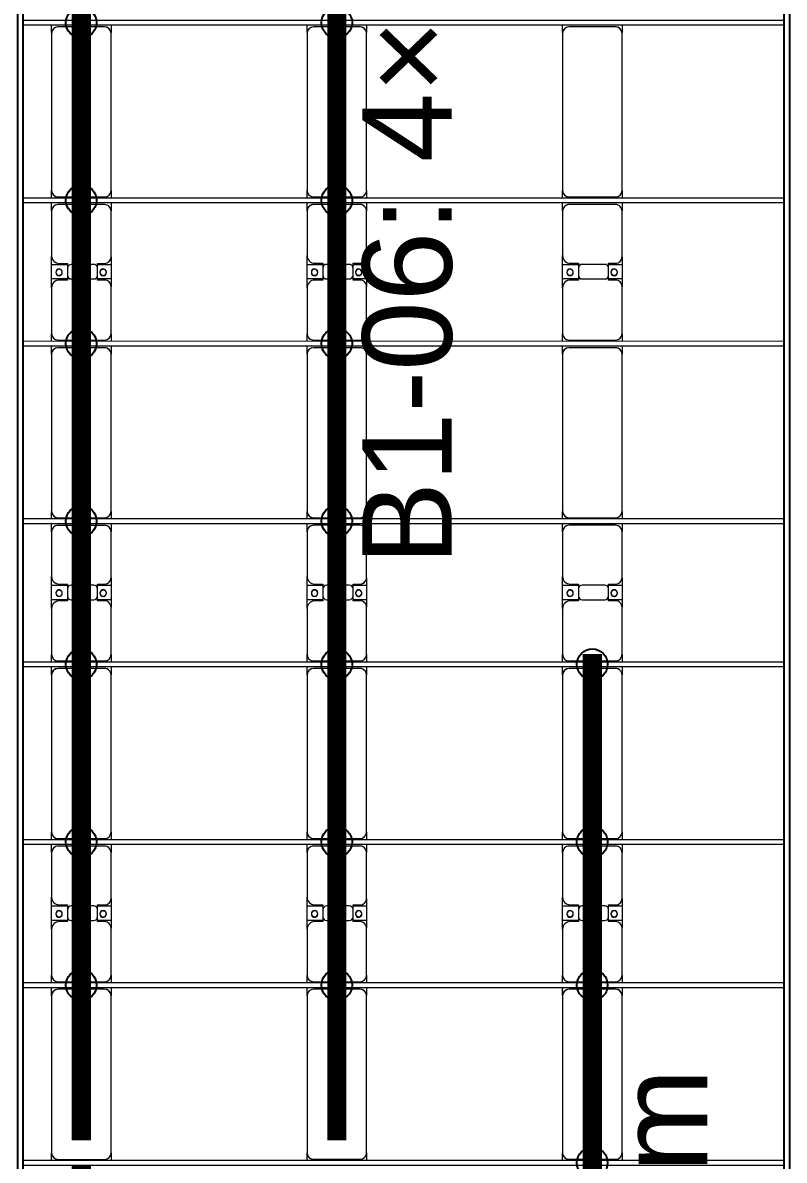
# Model space of a CAD drawing. Header units: millimetres. Extents: x -496478 to -186190, y -204059 to -87354.
# Drawn here: x -483192 to -477231, y -187640 to -178740 of the extents above; entities that cross this region are included whole.
import ezdxf

# ---------------------------------------------------------------- set-up
doc = ezdxf.new("R2010")
doc.units = ezdxf.units.MM
for name, color, linetype, lineweight in [('A-DETL-MBND', 5, 'Continuous', 9), ('A-GENM', 13, 'Continuous', 9), ('S-BEAM', 12, 'Continuous', 9)]:
    doc.layers.add(name, color=color, linetype=linetype, lineweight=lineweight)
doc.layers.add('GC-GHI CHU', color=2, linetype='Continuous')
doc.layers.add('GC-HOP 40x60 GIA CUONG', color=1, linetype='Continuous')
doc.styles.add('GC_VN', font='arial.ttf')

# ---------------------------------------------------------------- blocks, each defined once
blk = doc.blocks.new('Dai phao do pin - DẢI PHAO ĐỠ PIN-V114-BỐ TRÍ KHUNG KẾT CẤU BÈ PIN 01')
at = {"layer": 'A-DETL-MBND', "color": 8}
for p, q in [((9362.6, 241.6), (9419.7, 241.6)), ((9369.7, 191.6), (9369.7, -173.4)), ((10650.3, 241.6), (9419.7, 241.6)), ((10650.3, 241.6), (10712.6, 241.6)), ((10700.3, -173.4), (10700.3, 191.6)), ((10752.6, 241.6), (10809.7, 241.6)), ((10759.7, 191.6), (10759.7, -173.4)), ((11169.7, 241.6), (10809.7, 241.6)), ((11169.7, 241.6), (11352.2, 241.6)), ((11229.7, 118.2), (11229.7, 181.6)), ((11237.8, 241.6), (11420.3, 241.6)), ((11237.8, 118.2), (11237.8, 241.6)), ((11352.2, 241.6), (11352.2, 118.2)), ((11360.3, 181.6), (11360.3, 118.2)), ((11770.3, 241.6), (11420.3, 241.6)), ((11770.3, 241.6), (11832.6, 241.6)), ((11820.3, -173.4), (11820.3, 191.6)), ((11872.6, 241.6), (11929.7, 241.6)), ((11879.7, 191.6), (11879.7, -173.4)), ((13160.3, 241.6), (11929.7, 241.6)), ((13160.3, 241.6), (13222.6, 241.6)), ((13210.3, -173.4), (13210.3, 191.6)), ((13262.6, 241.6), (13319.7, 241.6)), ((13269.7, 191.6), (13269.7, -173.4)), ((13679.7, 241.6), (13319.7, 241.6)), ((13679.7, 241.6), (13862.2, 241.6)), ((13739.7, 118.2), (13739.7, 181.6)), ((13747.8, 241.6), (13930.3, 241.6)), ((13747.8, 118.2), (13747.8, 241.6)), ((13862.2, 241.6), (13862.2, 118.2)), ((13870.3, 181.6), (13870.3, 118.2)), ((14280.3, 241.6), (13930.3, 241.6)), ((14280.3, 241.6), (14342.6, 241.6)), ((14330.3, -173.4), (14330.3, 191.6)), ((14382.6, 241.6), (14439.7, 241.6)), ((14389.7, 191.6), (14389.7, -173.4)), ((15670.3, 241.6), (14439.7, 241.6)), ((15670.3, 241.6), (15732.6, 241.6)), ((15720.3, -173.4), (15720.3, 191.6)), ((15772.6, 241.6), (15829.7, 241.6)), ((15779.7, 191.6), (15779.7, -173.4)), ((16189.7, 241.6), (15829.7, 241.6)), ((16189.7, 241.6), (16372.2, 241.6)), ((16249.7, 118.2), (16249.7, 181.6)), ((16257.8, 241.6), (16440.3, 241.6)), ((16257.8, 118.2), (16257.8, 241.6)), ((16372.2, 241.6), (16372.2, 118.2)), ((16380.3, 181.6), (16380.3, 118.2)), ((16790.3, 241.6), (16440.3, 241.6)), ((16790.3, 241.6), (16852.6, 241.6)), ((16840.3, -173.4), (16840.3, 191.6)), ((16892.6, 241.6), (16949.7, 241.6)), ((16899.7, 191.6), (16899.7, -173.4)), ((18180.3, 241.6), (16949.7, 241.6)), ((18185.4, 241.6), (18242.6, 241.6)), ((18230.3, -173.4), (18230.3, 191.6)), ((11322.2, 118.2), (11229.7, 118.2)), ((11360.3, 118.2), (11267.8, 118.2)), ((13832.2, 118.2), (13739.7, 118.2)), ((13870.3, 118.2), (13777.8, 118.2)), ((16342.2, 118.2), (16249.7, 118.2)), ((16380.3, 118.2), (16287.8, 118.2)), ((11237.8, 88.2), (11237.8, -88.2)), ((11352.2, -88.2), (11352.2, 88.2)), ((13747.8, 88.2), (13747.8, -88.2)), ((13862.2, -88.2), (13862.2, 88.2)), ((16257.8, 88.2), (16257.8, -88.2)), ((16372.2, -88.2), (16372.2, 88.2)), ((11229.7, -173.4), (11229.7, -118.2)), ((11229.7, -118.2), (11322.2, -118.2)), ((11237.8, -223.4), (11237.8, -118.2)), ((11267.8, -118.2), (11360.3, -118.2)), ((11352.2, -118.2), (11352.2, -223.4)), ((11360.3, -118.2), (11360.3, -173.4)), ((13739.7, -173.4), (13739.7, -118.2)), ((13739.7, -118.2), (13832.2, -118.2)), ((13747.8, -223.4), (13747.8, -118.2)), ((13777.8, -118.2), (13870.3, -118.2)), ((13862.2, -118.2), (13862.2, -223.4)), ((13870.3, -118.2), (13870.3, -173.4)), ((16249.7, -173.4), (16249.7, -118.2)), ((16249.7, -118.2), (16342.2, -118.2)), ((16257.8, -223.4), (16257.8, -118.2)), ((16287.8, -118.2), (16380.3, -118.2)), ((16372.2, -118.2), (16372.2, -223.4)), ((16380.3, -118.2), (16380.3, -173.4)), ((9419.7, -223.4), (9362.6, -223.4)), ((9419.7, -223.4), (10650.3, -223.4)), ((10712.6, -223.4), (10650.3, -223.4)), ((10809.7, -223.4), (10752.6, -223.4)), ((10809.7, -223.4), (11179.7, -223.4)), ((11352.2, -223.4), (11179.7, -223.4)), ((11410.3, -223.4), (11237.8, -223.4)), ((11410.3, -223.4), (11770.3, -223.4)), ((11832.6, -223.4), (11770.3, -223.4)), ((11929.7, -223.4), (11872.6, -223.4)), ((11929.7, -223.4), (13160.3, -223.4)), ((13222.6, -223.4), (13160.3, -223.4)), ((13319.7, -223.4), (13262.6, -223.4)), ((13319.7, -223.4), (13689.7, -223.4)), ((13862.2, -223.4), (13689.7, -223.4)), ((13920.2, -223.4), (13747.8, -223.4)), ((13920.3, -223.4), (14280.3, -223.4)), ((14342.6, -223.4), (14280.3, -223.4)), ((14439.7, -223.4), (14382.6, -223.4)), ((14439.7, -223.4), (15670.3, -223.4)), ((15732.6, -223.4), (15670.3, -223.4)), ((15829.7, -223.4), (15772.6, -223.4)), ((15829.7, -223.4), (16199.7, -223.4)), ((16372.2, -223.4), (16199.7, -223.4)), ((16430.3, -223.4), (16257.8, -223.4)), ((16430.3, -223.4), (16790.3, -223.4)), ((16852.6, -223.4), (16790.3, -223.4)), ((16949.7, -223.4), (16892.6, -223.4)), ((16949.7, -223.4), (18180.3, -223.4)), ((18242.6, -223.4), (18185.4, -223.4))]:
    blk.add_line(p, q, dxfattribs=at)
for centre, radius, start, end in [((9419.7, 191.6), 50, 90, 180), ((9419.7, 191.6), 50, 105, 180), ((10650.3, 191.6), 50, 360, 90), ((10650.3, 191.6), 50, 15, 90), ((10809.7, 191.6), 50, 90, 180), ((10809.7, 191.6), 50, 135, 180), ((11169.7, 181.6), 60, 0, 90), ((11169.7, 181.6), 60, 0, 45), ((11288.6, 183.2), 25, 0, 180), ((11288.6, 183.2), 25, 180, 0), ((11291.4, 183.2), 25, 360, 180), ((11291.4, 183.2), 25, 180, 360), ((11291.4, 183.2), 25, 180, 195), ((11420.3, 181.6), 60, 90, 180), ((11420.3, 181.6), 60, 135, 175.10715), ((11770.3, 191.6), 50, 0, 90), ((11770.3, 191.6), 50, 0, 45), ((11929.7, 191.6), 50, 90, 180), ((11929.7, 191.6), 50, 105, 180), ((13160.3, 191.6), 50, 0, 90), ((13160.3, 191.6), 50, 15, 90), ((13319.7, 191.6), 50, 90, 180), ((13319.7, 191.6), 50, 135, 180), ((13679.7, 181.6), 60, 0, 90), ((13679.7, 181.6), 60, 0, 45), ((13798.6, 183.2), 25, 0, 180), ((13798.6, 183.2), 25, 180, 360), ((13801.4, 183.2), 25, 360, 180), ((13801.4, 183.2), 25, 180, 0), ((13801.4, 183.2), 25, 180, 195), ((13930.3, 181.6), 60, 90, 180), ((13930.3, 181.6), 60, 135, 180), ((14280.3, 191.6), 50, 360, 90), ((14280.3, 191.6), 50, 360, 45), ((14439.7, 191.6), 50, 90, 180), ((14439.7, 191.6), 50, 105, 180), ((15670.3, 191.6), 50, 0, 90), ((15670.3, 191.6), 50, 15, 90), ((15829.7, 191.6), 50, 90, 180), ((15829.7, 191.6), 50, 135, 180), ((16189.7, 181.6), 60, 360, 90), ((16189.7, 181.6), 60, 360, 45), ((16308.6, 183.2), 25, 0, 180), ((16308.6, 183.2), 25, 180, 360), ((16311.4, 183.2), 25, 0, 180), ((16311.4, 183.2), 25, 180, 0), ((16311.4, 183.2), 25, 180, 195), ((16440.3, 181.6), 60, 90, 180), ((16440.3, 181.6), 60, 135, 180), ((16790.3, 191.6), 50, 0, 90), ((16790.3, 191.6), 50, 0, 45), ((16949.7, 191.6), 50, 90, 180), ((16949.7, 191.6), 50, 105, 180), ((18180.3, 191.6), 50, 360, 90), ((18180.3, 191.6), 50, 15, 84.07253), ((11267.8, 88.2), 30, 90, 180), ((11322.2, 88.2), 30, 0, 90), ((13777.8, 88.2), 30, 90, 180), ((13832.2, 88.2), 30, 0, 90), ((16287.8, 88.2), 30, 90, 180), ((16342.2, 88.2), 30, 360, 90), ((11267.8, -88.2), 30, 180, 270), ((11322.2, -88.2), 30, 270, 0), ((13777.8, -88.2), 30, 180, 270), ((13832.2, -88.2), 30, 270, 360), ((16287.8, -88.2), 30, 180, 270), ((16342.2, -88.2), 30, 270, 0), ((9419.7, -173.4), 50, 180, 270), ((9419.7, -173.4), 50, 180, 270), ((10650.3, -173.4), 50, 270, 360), ((10650.3, -173.4), 50, 285, 360), ((10809.7, -173.4), 50, 180, 270), ((10809.7, -173.4), 50, 180, 225), ((11179.7, -173.4), 50, 270, 360), ((11179.7, -173.4), 50, 315, 360), ((11288.6, -161.8), 25, 0, 180), ((11288.6, -161.8), 25, 180, 0), ((11291.4, -161.8), 25, 360, 180), ((11291.4, -161.8), 25, 120, 180), ((11291.4, -161.8), 25, 180, 360), ((11291.4, -161.8), 25, 75, 105), ((11288.6, -161.8), 25, 75, 90), ((11288.6, -161.8), 25, 30, 45), ((11288.6, -161.8), 25, 0, 15), ((11410.3, -173.4), 50, 180, 270), ((11770.3, -173.4), 50, 270, 360), ((11770.3, -173.4), 50, 315, 360), ((11929.7, -173.4), 50, 180, 270), ((11929.7, -173.4), 50, 180, 270), ((13160.3, -173.4), 50, 270, 0), ((13160.3, -173.4), 50, 285, 360), ((13319.7, -173.4), 50, 180, 270), ((13319.7, -173.4), 50, 180, 225), ((13689.7, -173.4), 50, 270, 0), ((13689.7, -173.4), 50, 315, 0), ((13798.6, -161.8), 25, 0, 180), ((13798.6, -161.8), 25, 180, 0), ((13801.4, -161.8), 25, 360, 180), ((13801.4, -161.8), 25, 120, 180), ((13801.4, -161.8), 25, 180, 360), ((13801.4, -161.8), 25, 75, 105), ((13798.6, -161.8), 25, 75, 90), ((13798.6, -161.8), 25, 30, 45), ((13798.6, -161.8), 25, 360, 15), ((13920.3, -173.4), 50, 180, 270), ((13920.3, -173.4), 50, 180, 225), ((14280.3, -173.4), 50, 270, 0), ((14280.3, -173.4), 50, 315, 360), ((14439.7, -173.4), 50, 180, 270), ((14439.7, -173.4), 50, 180, 270), ((15670.3, -173.4), 50, 270, 0), ((15670.3, -173.4), 50, 285, 360), ((15829.7, -173.4), 50, 180, 270), ((15829.7, -173.4), 50, 180, 225), ((16199.7, -173.4), 50, 270, 360), ((16199.7, -173.4), 50, 315, 360), ((16308.6, -161.8), 25, 0, 180), ((16308.6, -161.8), 25, 180, 360), ((16311.4, -161.8), 25, 360, 180), ((16311.4, -161.8), 25, 120, 180), ((16311.4, -161.8), 25, 180, 0), ((16311.4, -161.8), 25, 75, 105), ((16308.6, -161.8), 25, 75, 90), ((16308.6, -161.8), 25, 30, 45), ((16308.6, -161.8), 25, 0, 15), ((16430.3, -173.4), 50, 180, 270), ((16430.3, -173.4), 50, 180, 225), ((16790.3, -173.4), 50, 270, 0), ((16790.3, -173.4), 50, 315, 360), ((16949.7, -173.4), 50, 180, 270), ((16949.7, -173.4), 50, 180, 270), ((18180.3, -173.4), 50, 270, 360), ((18180.3, -173.4), 50, 285, 360), ((11410.3, -173.4), 50, 185.82886, 225)]:
    blk.add_arc(centre, radius, start, end, dxfattribs=at)
blk = doc.blocks.new('Dai phao do pin - DẢI PHAO ĐỠ PIN-V115-BỐ TRÍ KHUNG KẾT CẤU BÈ PIN 01')
at = {"layer": 'A-DETL-MBND', "color": 8}
for p, q in [((9362.6, 241.6), (9419.7, 241.6)), ((9369.7, 191.6), (9369.7, -173.4)), ((10650.3, 241.6), (9419.7, 241.6)), ((10650.3, 241.6), (10712.6, 241.6)), ((10700.3, -173.4), (10700.3, 191.6)), ((10752.6, 241.6), (10809.7, 241.6)), ((10759.7, 191.6), (10759.7, -173.4)), ((11169.7, 241.6), (10809.7, 241.6)), ((11169.7, 241.6), (11352.2, 241.6)), ((11229.7, 118.2), (11229.7, 181.6)), ((11237.8, 241.6), (11420.3, 241.6)), ((11237.8, 118.2), (11237.8, 241.6)), ((11352.2, 241.6), (11352.2, 118.2)), ((11360.3, 181.6), (11360.3, 118.2)), ((11770.3, 241.6), (11420.3, 241.6)), ((11770.3, 241.6), (11832.6, 241.6)), ((11820.3, -173.4), (11820.3, 191.6)), ((11872.6, 241.6), (11929.7, 241.6)), ((11879.7, 191.6), (11879.7, -173.4)), ((13160.3, 241.6), (11929.7, 241.6)), ((13160.3, 241.6), (13222.6, 241.6)), ((13210.3, -173.4), (13210.3, 191.6)), ((13262.6, 241.6), (13319.7, 241.6)), ((13269.7, 191.6), (13269.7, -173.4)), ((13679.7, 241.6), (13319.7, 241.6)), ((13679.7, 241.6), (13862.2, 241.6)), ((13739.7, 118.2), (13739.7, 181.6)), ((13747.8, 241.6), (13930.3, 241.6)), ((13747.8, 118.2), (13747.8, 241.6)), ((13862.2, 241.6), (13862.2, 118.2)), ((13870.3, 181.6), (13870.3, 118.2)), ((14280.3, 241.6), (13930.3, 241.6)), ((14280.3, 241.6), (14342.6, 241.6)), ((14330.3, -173.4), (14330.3, 191.6)), ((14382.6, 241.6), (14439.7, 241.6)), ((14389.7, 191.6), (14389.7, -173.4)), ((15670.3, 241.6), (14439.7, 241.6)), ((15670.3, 241.6), (15732.6, 241.6)), ((15720.3, -173.4), (15720.3, 191.6)), ((15772.6, 241.6), (15829.7, 241.6)), ((15779.7, 191.6), (15779.7, -173.4)), ((16189.7, 241.6), (15829.7, 241.6)), ((16189.7, 241.6), (16372.2, 241.6)), ((16249.7, 118.2), (16249.7, 181.6)), ((16257.8, 241.6), (16440.3, 241.6)), ((16257.8, 118.2), (16257.8, 241.6)), ((16372.2, 241.6), (16372.2, 118.2)), ((16380.3, 181.6), (16380.3, 118.2)), ((16790.3, 241.6), (16440.3, 241.6)), ((16790.3, 241.6), (16852.6, 241.6)), ((16840.3, -173.4), (16840.3, 191.6)), ((16892.6, 241.6), (16949.7, 241.6)), ((16899.7, 191.6), (16899.7, -173.4)), ((18180.3, 241.6), (16949.7, 241.6)), ((18185.5, 241.6), (18242.6, 241.6)), ((18230.3, -173.4), (18230.3, 191.6)), ((11322.2, 118.2), (11229.7, 118.2)), ((11360.3, 118.2), (11267.8, 118.2)), ((13832.2, 118.2), (13739.7, 118.2)), ((13870.3, 118.2), (13777.8, 118.2)), ((16342.2, 118.2), (16249.7, 118.2)), ((16380.3, 118.2), (16287.8, 118.2)), ((11237.8, 88.2), (11237.8, -88.2)), ((11352.2, -88.2), (11352.2, 88.2)), ((13747.8, 88.2), (13747.8, -88.2)), ((13862.2, -88.2), (13862.2, 88.2)), ((16257.8, 88.2), (16257.8, -88.2)), ((16372.2, -88.2), (16372.2, 88.2)), ((11229.7, -173.4), (11229.7, -118.2)), ((11229.7, -118.2), (11322.2, -118.2)), ((11237.8, -223.4), (11237.8, -118.2)), ((11267.8, -118.2), (11360.3, -118.2)), ((11352.2, -118.2), (11352.2, -223.4)), ((11360.3, -118.2), (11360.3, -173.4)), ((13739.7, -173.4), (13739.7, -118.2)), ((13739.7, -118.2), (13832.2, -118.2)), ((13747.8, -223.4), (13747.8, -118.2)), ((13777.8, -118.2), (13870.3, -118.2)), ((13862.2, -118.2), (13862.2, -223.4)), ((13870.3, -118.2), (13870.3, -173.4)), ((16249.7, -173.4), (16249.7, -118.2)), ((16249.7, -118.2), (16342.2, -118.2)), ((16257.8, -223.4), (16257.8, -118.2)), ((16287.8, -118.2), (16380.3, -118.2)), ((16372.2, -118.2), (16372.2, -223.4)), ((16380.3, -118.2), (16380.3, -173.4)), ((9419.7, -223.4), (9362.6, -223.4)), ((9419.7, -223.4), (10650.3, -223.4)), ((10712.6, -223.4), (10650.3, -223.4)), ((10809.7, -223.4), (10752.6, -223.4)), ((10809.7, -223.4), (11179.7, -223.4)), ((11352.2, -223.4), (11179.7, -223.4)), ((11410.3, -223.4), (11237.8, -223.4)), ((11410.3, -223.4), (11770.3, -223.4)), ((11832.6, -223.4), (11770.3, -223.4)), ((11929.7, -223.4), (11872.6, -223.4)), ((11929.7, -223.4), (13160.3, -223.4)), ((13222.6, -223.4), (13160.3, -223.4)), ((13319.7, -223.4), (13262.6, -223.4)), ((13319.7, -223.4), (13689.7, -223.4)), ((13862.2, -223.4), (13689.7, -223.4)), ((13920.2, -223.4), (13747.8, -223.4)), ((13920.3, -223.4), (14280.3, -223.4)), ((14342.6, -223.4), (14280.3, -223.4)), ((14439.7, -223.4), (14382.6, -223.4)), ((14439.7, -223.4), (15670.3, -223.4)), ((15732.6, -223.4), (15670.3, -223.4)), ((15829.7, -223.4), (15772.6, -223.4)), ((15829.7, -223.4), (16199.7, -223.4)), ((16372.2, -223.4), (16199.7, -223.4)), ((16430.3, -223.4), (16257.8, -223.4)), ((16430.3, -223.4), (16790.3, -223.4)), ((16852.6, -223.4), (16790.3, -223.4)), ((16949.7, -223.4), (16892.6, -223.4)), ((16949.7, -223.4), (18180.3, -223.4)), ((18242.6, -223.4), (18185.5, -223.4))]:
    blk.add_line(p, q, dxfattribs=at)
for centre, radius, start, end in [((9419.7, 191.6), 50, 90, 180), ((9419.7, 191.6), 50, 105, 180), ((10650.3, 191.6), 50, 360, 90), ((10650.3, 191.6), 50, 45, 90), ((10650.3, 191.6), 50, 15, 41.91434), ((10809.7, 191.6), 50, 90, 180), ((10809.7, 191.6), 50, 138.0873, 180), ((11169.7, 181.6), 60, 0, 90), ((11169.7, 181.6), 60, 0, 45), ((11288.6, 183.2), 25, 0, 180), ((11288.6, 183.2), 25, 180, 0), ((11291.4, 183.2), 25, 360, 180), ((11291.4, 183.2), 25, 180, 360), ((11291.4, 183.2), 25, 180, 195), ((11420.3, 181.6), 60, 90, 180), ((11420.3, 181.6), 60, 135, 174.91284), ((11770.3, 191.6), 50, 0, 90), ((11770.3, 191.6), 50, 0, 41.89286), ((11929.7, 191.6), 50, 90, 180), ((11929.7, 191.6), 50, 105, 180), ((13160.3, 191.6), 50, 0, 90), ((13160.3, 191.6), 50, 45, 90), ((13160.3, 191.6), 50, 15, 41.8662), ((13319.7, 191.6), 50, 90, 180), ((13319.7, 191.6), 50, 138.13544, 180), ((13679.7, 181.6), 60, 0, 90), ((13679.7, 181.6), 60, 0, 45), ((13798.6, 183.2), 25, 0, 180), ((13798.6, 183.2), 25, 180, 360), ((13801.4, 183.2), 25, 360, 180), ((13801.4, 183.2), 25, 180, 0), ((13801.4, 183.2), 25, 180, 195), ((13930.3, 181.6), 60, 90, 180), ((13930.3, 181.6), 60, 135, 180), ((14280.3, 191.6), 50, 360, 90), ((14280.3, 191.6), 50, 360, 41.84472), ((14439.7, 191.6), 50, 90, 180), ((14439.7, 191.6), 50, 105, 180), ((15670.3, 191.6), 50, 0, 90), ((15670.3, 191.6), 50, 45, 90), ((15670.3, 191.6), 50, 15, 41.81806), ((15829.7, 191.6), 50, 90, 180), ((15829.7, 191.6), 50, 138.18358, 180), ((16189.7, 181.6), 60, 360, 90), ((16189.7, 181.6), 60, 360, 45), ((16308.6, 183.2), 25, 0, 180), ((16308.6, 183.2), 25, 180, 360), ((16311.4, 183.2), 25, 0, 180), ((16311.4, 183.2), 25, 180, 0), ((16311.4, 183.2), 25, 180, 195), ((16440.3, 181.6), 60, 90, 180), ((16440.3, 181.6), 60, 135, 180), ((16790.3, 191.6), 50, 0, 90), ((16790.3, 191.6), 50, 0, 45), ((16949.7, 191.6), 50, 90, 180), ((16949.7, 191.6), 50, 105, 180), ((18180.3, 191.6), 50, 360, 90), ((18180.3, 191.6), 50, 45, 84.04184), ((18180.3, 191.6), 50, 15, 41.76992), ((11267.8, 88.2), 30, 90, 180), ((11322.2, 88.2), 30, 0, 90), ((13777.8, 88.2), 30, 90, 180), ((13832.2, 88.2), 30, 0, 90), ((16287.8, 88.2), 30, 90, 180), ((16342.2, 88.2), 30, 360, 90), ((11267.8, -88.2), 30, 180, 270), ((11322.2, -88.2), 30, 270, 0), ((13777.8, -88.2), 30, 180, 270), ((13832.2, -88.2), 30, 270, 360), ((16287.8, -88.2), 30, 180, 270), ((16342.2, -88.2), 30, 270, 0), ((9419.7, -173.4), 50, 180, 270), ((9419.7, -173.4), 50, 180, 270), ((10650.3, -173.4), 50, 270, 360), ((10650.3, -173.4), 50, 285, 360), ((10809.7, -173.4), 50, 180, 270), ((10809.7, -173.4), 50, 180, 225), ((11179.7, -173.4), 50, 270, 360), ((11179.7, -173.4), 50, 315, 360), ((11288.6, -161.8), 25, 0, 180), ((11288.6, -161.8), 25, 180, 0), ((11291.4, -161.8), 25, 360, 180), ((11291.4, -161.8), 25, 120, 180), ((11291.4, -161.8), 25, 180, 360), ((11291.4, -161.8), 25, 75, 105), ((11288.6, -161.8), 25, 75, 90), ((11288.6, -161.8), 25, 30, 45), ((11288.6, -161.8), 25, 0, 15), ((11410.3, -173.4), 50, 180, 270), ((11770.3, -173.4), 50, 270, 360), ((11770.3, -173.4), 50, 315, 360), ((11929.7, -173.4), 50, 180, 270), ((11929.7, -173.4), 50, 180, 270), ((13160.3, -173.4), 50, 270, 0), ((13160.3, -173.4), 50, 285, 360), ((13319.7, -173.4), 50, 180, 270), ((13319.7, -173.4), 50, 180, 225), ((13689.7, -173.4), 50, 270, 0), ((13689.7, -173.4), 50, 315, 0), ((13798.6, -161.8), 25, 0, 180), ((13798.6, -161.8), 25, 180, 0), ((13801.4, -161.8), 25, 360, 180), ((13801.4, -161.8), 25, 120, 180), ((13801.4, -161.8), 25, 180, 360), ((13801.4, -161.8), 25, 75, 105), ((13798.6, -161.8), 25, 75, 90), ((13798.6, -161.8), 25, 30, 45), ((13798.6, -161.8), 25, 360, 15), ((13920.3, -173.4), 50, 180, 270), ((13920.3, -173.4), 50, 180, 225), ((14280.3, -173.4), 50, 270, 0), ((14280.3, -173.4), 50, 315, 360), ((14439.7, -173.4), 50, 180, 270), ((14439.7, -173.4), 50, 180, 270), ((15670.3, -173.4), 50, 270, 0), ((15670.3, -173.4), 50, 285, 360), ((15829.7, -173.4), 50, 180, 270), ((15829.7, -173.4), 50, 180, 225), ((16199.7, -173.4), 50, 270, 360), ((16199.7, -173.4), 50, 315, 360), ((16308.6, -161.8), 25, 0, 180), ((16308.6, -161.8), 25, 180, 360), ((16311.4, -161.8), 25, 360, 180), ((16311.4, -161.8), 25, 120, 180), ((16311.4, -161.8), 25, 180, 0), ((16311.4, -161.8), 25, 75, 105), ((16308.6, -161.8), 25, 75, 90), ((16308.6, -161.8), 25, 30, 45), ((16308.6, -161.8), 25, 0, 15), ((16430.3, -173.4), 50, 180, 270), ((16430.3, -173.4), 50, 180, 225), ((16790.3, -173.4), 50, 270, 0), ((16790.3, -173.4), 50, 315, 360), ((16949.7, -173.4), 50, 180, 270), ((16949.7, -173.4), 50, 180, 270), ((18180.3, -173.4), 50, 270, 360), ((18180.3, -173.4), 50, 285, 360), ((11410.3, -173.4), 50, 186.06198, 225)]:
    blk.add_arc(centre, radius, start, end, dxfattribs=at)
blk = doc.blocks.new('Dai phao do pin - DẢI PHAO ĐỠ PIN-V116-BỐ TRÍ KHUNG KẾT CẤU BÈ PIN 01')
at = {"layer": 'A-DETL-MBND', "color": 8}
for p, q in [((9362.6, 241.6), (9419.7, 241.6)), ((9369.7, 191.6), (9369.7, -173.4)), ((10650.3, 241.6), (9419.7, 241.6)), ((10650.3, 241.6), (10712.6, 241.6)), ((10700.3, -173.4), (10700.3, 191.6)), ((10752.6, 241.6), (10809.7, 241.6)), ((10759.7, 191.6), (10759.7, -173.4)), ((11169.7, 241.6), (10809.7, 241.6)), ((11169.7, 241.6), (11352.2, 241.6)), ((11229.7, 118.2), (11229.7, 181.6)), ((11237.8, 241.6), (11420.3, 241.6)), ((11237.8, 118.2), (11237.8, 241.6)), ((11352.2, 241.6), (11352.2, 118.2)), ((11360.3, 181.6), (11360.3, 118.2)), ((11770.3, 241.6), (11420.3, 241.6)), ((11770.3, 241.6), (11832.6, 241.6)), ((11820.3, -173.4), (11820.3, 191.6)), ((11872.6, 241.6), (11929.7, 241.6)), ((11879.7, 191.6), (11879.7, -173.4)), ((13160.3, 241.6), (11929.7, 241.6)), ((13160.3, 241.6), (13222.6, 241.6)), ((13210.3, -173.4), (13210.3, 191.6)), ((13262.6, 241.6), (13319.7, 241.6)), ((13269.7, 191.6), (13269.7, -173.4)), ((13679.7, 241.6), (13319.7, 241.6)), ((13679.7, 241.6), (13862.2, 241.6)), ((13739.7, 118.2), (13739.7, 181.6)), ((13747.8, 241.6), (13930.3, 241.6)), ((13747.8, 118.2), (13747.8, 241.6)), ((13862.2, 241.6), (13862.2, 118.2)), ((13870.3, 181.6), (13870.3, 118.2)), ((14280.3, 241.6), (13930.3, 241.6)), ((14280.3, 241.6), (14342.6, 241.6)), ((14330.3, -173.4), (14330.3, 191.6)), ((14382.6, 241.6), (14439.7, 241.6)), ((14389.7, 191.6), (14389.7, -173.4)), ((15670.3, 241.6), (14439.7, 241.6)), ((15670.3, 241.6), (15732.6, 241.6)), ((15720.3, -173.4), (15720.3, 191.6)), ((15772.6, 241.6), (15829.7, 241.6)), ((15779.7, 191.6), (15779.7, -173.4)), ((16189.7, 241.6), (15829.7, 241.6)), ((16189.7, 241.6), (16372.2, 241.6)), ((16249.7, 118.2), (16249.7, 181.6)), ((16257.8, 241.6), (16440.3, 241.6)), ((16257.8, 118.2), (16257.8, 241.6)), ((16372.2, 241.6), (16372.2, 118.2)), ((16380.3, 181.6), (16380.3, 118.2)), ((16790.3, 241.6), (16440.3, 241.6)), ((16790.3, 241.6), (16852.6, 241.6)), ((16840.3, -173.4), (16840.3, 191.6)), ((16892.6, 241.6), (16949.7, 241.6)), ((16899.7, 191.6), (16899.7, -173.4)), ((18180.3, 241.6), (16949.7, 241.6)), ((18185.5, 241.6), (18242.6, 241.6)), ((18230.3, -173.4), (18230.3, 191.6)), ((11322.2, 118.2), (11229.7, 118.2)), ((11360.3, 118.2), (11267.8, 118.2)), ((13832.2, 118.2), (13739.7, 118.2)), ((13870.3, 118.2), (13777.8, 118.2)), ((16342.2, 118.2), (16249.7, 118.2)), ((16380.3, 118.2), (16287.8, 118.2)), ((11237.8, 88.2), (11237.8, -88.2)), ((11352.2, -88.2), (11352.2, 88.2)), ((13747.8, 88.2), (13747.8, -88.2)), ((13862.2, -88.2), (13862.2, 88.2)), ((16257.8, 88.2), (16257.8, -88.2)), ((16372.2, -88.2), (16372.2, 88.2)), ((11229.7, -173.4), (11229.7, -118.2)), ((11229.7, -118.2), (11322.2, -118.2)), ((11237.8, -223.4), (11237.8, -118.2)), ((11267.8, -118.2), (11360.3, -118.2)), ((11352.2, -118.2), (11352.2, -223.4)), ((11360.3, -118.2), (11360.3, -173.4)), ((13739.7, -173.4), (13739.7, -118.2)), ((13739.7, -118.2), (13832.2, -118.2)), ((13747.8, -223.4), (13747.8, -118.2)), ((13777.8, -118.2), (13870.3, -118.2)), ((13862.2, -118.2), (13862.2, -223.4)), ((13870.3, -118.2), (13870.3, -173.4)), ((16249.7, -173.4), (16249.7, -118.2)), ((16249.7, -118.2), (16342.2, -118.2)), ((16257.8, -223.4), (16257.8, -118.2)), ((16287.8, -118.2), (16380.3, -118.2)), ((16372.2, -118.2), (16372.2, -223.4)), ((16380.3, -118.2), (16380.3, -173.4)), ((9419.7, -223.4), (9362.6, -223.4)), ((9419.7, -223.4), (10650.3, -223.4)), ((10712.6, -223.4), (10650.3, -223.4)), ((10809.7, -223.4), (10752.6, -223.4)), ((10809.7, -223.4), (11179.7, -223.4)), ((11352.2, -223.4), (11179.7, -223.4)), ((11410.3, -223.4), (11237.8, -223.4)), ((11410.3, -223.4), (11770.3, -223.4)), ((11832.6, -223.4), (11770.3, -223.4)), ((11929.7, -223.4), (11872.6, -223.4)), ((11929.7, -223.4), (13160.3, -223.4)), ((13222.6, -223.4), (13160.3, -223.4)), ((13319.7, -223.4), (13262.6, -223.4)), ((13319.7, -223.4), (13689.7, -223.4)), ((13862.2, -223.4), (13689.7, -223.4)), ((13920.2, -223.4), (13747.8, -223.4)), ((13920.3, -223.4), (14280.3, -223.4)), ((14342.6, -223.4), (14280.3, -223.4)), ((14439.7, -223.4), (14382.6, -223.4)), ((14439.7, -223.4), (15670.3, -223.4)), ((15732.6, -223.4), (15670.3, -223.4)), ((15829.7, -223.4), (15772.6, -223.4)), ((15829.7, -223.4), (16199.7, -223.4)), ((16372.2, -223.4), (16199.7, -223.4)), ((16430.3, -223.4), (16257.8, -223.4)), ((16430.3, -223.4), (16790.3, -223.4)), ((16852.6, -223.4), (16790.3, -223.4)), ((16949.7, -223.4), (16892.6, -223.4)), ((16949.7, -223.4), (18180.3, -223.4)), ((18242.6, -223.4), (18185.5, -223.4))]:
    blk.add_line(p, q, dxfattribs=at)
for centre, radius, start, end in [((9419.7, 191.6), 50, 90, 180), ((9419.7, 191.6), 50, 105, 180), ((10650.3, 191.6), 50, 360, 90), ((10650.3, 191.6), 50, 15, 90), ((10809.7, 191.6), 50, 90, 180), ((10809.7, 191.6), 50, 135, 180), ((11169.7, 181.6), 60, 0, 90), ((11169.7, 181.6), 60, 0, 45), ((11288.6, 183.2), 25, 0, 180), ((11288.6, 183.2), 25, 180, 0), ((11291.4, 183.2), 25, 360, 180), ((11291.4, 183.2), 25, 180, 360), ((11291.4, 183.2), 25, 180, 195), ((11420.3, 181.6), 60, 90, 180), ((11420.3, 181.6), 60, 135, 174.71854), ((11770.3, 191.6), 50, 0, 90), ((11770.3, 191.6), 50, 0, 45), ((11929.7, 191.6), 50, 90, 180), ((11929.7, 191.6), 50, 105, 180), ((13160.3, 191.6), 50, 0, 90), ((13160.3, 191.6), 50, 15, 90), ((13319.7, 191.6), 50, 90, 180), ((13319.7, 191.6), 50, 135, 180), ((13679.7, 181.6), 60, 0, 90), ((13679.7, 181.6), 60, 0, 45), ((13798.6, 183.2), 25, 0, 180), ((13798.6, 183.2), 25, 180, 360), ((13801.4, 183.2), 25, 360, 180), ((13801.4, 183.2), 25, 180, 0), ((13801.4, 183.2), 25, 180, 195), ((13930.3, 181.6), 60, 90, 180), ((13930.3, 181.6), 60, 135, 180), ((14280.3, 191.6), 50, 360, 90), ((14280.3, 191.6), 50, 360, 45), ((14439.7, 191.6), 50, 90, 180), ((14439.7, 191.6), 50, 105, 180), ((15670.3, 191.6), 50, 0, 90), ((15670.3, 191.6), 50, 15, 90), ((15829.7, 191.6), 50, 90, 180), ((15829.7, 191.6), 50, 135, 180), ((16189.7, 181.6), 60, 360, 90), ((16189.7, 181.6), 60, 360, 45), ((16308.6, 183.2), 25, 0, 180), ((16308.6, 183.2), 25, 180, 360), ((16311.4, 183.2), 25, 0, 180), ((16311.4, 183.2), 25, 180, 0), ((16311.4, 183.2), 25, 180, 195), ((16440.3, 181.6), 60, 90, 180), ((16440.3, 181.6), 60, 135, 180), ((16790.3, 191.6), 50, 0, 90), ((16790.3, 191.6), 50, 0, 45), ((16949.7, 191.6), 50, 90, 180), ((16949.7, 191.6), 50, 105, 180), ((18180.3, 191.6), 50, 360, 90), ((18180.3, 191.6), 50, 15, 84.01114), ((11267.8, 88.2), 30, 90, 180), ((11322.2, 88.2), 30, 0, 90), ((13777.8, 88.2), 30, 90, 180), ((13832.2, 88.2), 30, 0, 90), ((16287.8, 88.2), 30, 90, 180), ((16342.2, 88.2), 30, 360, 90), ((11267.8, -88.2), 30, 180, 270), ((11322.2, -88.2), 30, 270, 0), ((13777.8, -88.2), 30, 180, 270), ((13832.2, -88.2), 30, 270, 360), ((16287.8, -88.2), 30, 180, 270), ((16342.2, -88.2), 30, 270, 0), ((9419.7, -173.4), 50, 180, 270), ((9419.7, -173.4), 50, 180, 270), ((10650.3, -173.4), 50, 270, 360), ((10650.3, -173.4), 50, 285, 360), ((10809.7, -173.4), 50, 180, 270), ((10809.7, -173.4), 50, 180, 225), ((11179.7, -173.4), 50, 270, 360), ((11179.7, -173.4), 50, 315, 360), ((11288.6, -161.8), 25, 0, 180), ((11288.6, -161.8), 25, 180, 0), ((11291.4, -161.8), 25, 360, 180), ((11291.4, -161.8), 25, 120, 180), ((11291.4, -161.8), 25, 180, 360), ((11291.4, -161.8), 25, 75, 105), ((11288.6, -161.8), 25, 75, 90), ((11288.6, -161.8), 25, 30, 45), ((11288.6, -161.8), 25, 0, 15), ((11410.3, -173.4), 50, 180, 270), ((11770.3, -173.4), 50, 270, 360), ((11770.3, -173.4), 50, 315, 360), ((11929.7, -173.4), 50, 180, 270), ((11929.7, -173.4), 50, 180, 270), ((13160.3, -173.4), 50, 270, 0), ((13160.3, -173.4), 50, 285, 360), ((13319.7, -173.4), 50, 180, 270), ((13319.7, -173.4), 50, 180, 225), ((13689.7, -173.4), 50, 270, 0), ((13689.7, -173.4), 50, 315, 0), ((13798.6, -161.8), 25, 0, 180), ((13798.6, -161.8), 25, 180, 0), ((13801.4, -161.8), 25, 360, 180), ((13801.4, -161.8), 25, 120, 180), ((13801.4, -161.8), 25, 180, 360), ((13801.4, -161.8), 25, 75, 105), ((13798.6, -161.8), 25, 75, 90), ((13798.6, -161.8), 25, 30, 45), ((13798.6, -161.8), 25, 360, 15), ((13920.3, -173.4), 50, 180, 270), ((13920.3, -173.4), 50, 180, 225), ((14280.3, -173.4), 50, 270, 0), ((14280.3, -173.4), 50, 315, 360), ((14439.7, -173.4), 50, 180, 270), ((14439.7, -173.4), 50, 180, 270), ((15670.3, -173.4), 50, 270, 0), ((15670.3, -173.4), 50, 285, 360), ((15829.7, -173.4), 50, 180, 270), ((15829.7, -173.4), 50, 180, 225), ((16199.7, -173.4), 50, 270, 360), ((16199.7, -173.4), 50, 315, 360), ((16308.6, -161.8), 25, 0, 180), ((16308.6, -161.8), 25, 180, 360), ((16311.4, -161.8), 25, 360, 180), ((16311.4, -161.8), 25, 120, 180), ((16311.4, -161.8), 25, 180, 0), ((16311.4, -161.8), 25, 75, 105), ((16308.6, -161.8), 25, 75, 90), ((16308.6, -161.8), 25, 30, 45), ((16308.6, -161.8), 25, 0, 15), ((16430.3, -173.4), 50, 180, 270), ((16430.3, -173.4), 50, 180, 225), ((16790.3, -173.4), 50, 270, 0), ((16790.3, -173.4), 50, 315, 360), ((16949.7, -173.4), 50, 180, 270), ((16949.7, -173.4), 50, 180, 270), ((18180.3, -173.4), 50, 270, 360), ((18180.3, -173.4), 50, 285, 360), ((11410.3, -173.4), 50, 186.2951, 225)]:
    blk.add_arc(centre, radius, start, end, dxfattribs=at)
blk = doc.blocks.new('Dầm C52 - Dầm C52-25118-BỐ TRÍ KHUNG KẾT CẤU BÈ PIN 01')
at = {"layer": 'S-BEAM', "color": 1}
for p, q in [((13403.8, 20), (19363.8, 20)), ((19363.8, -20), (13403.8, -20))]:
    blk.add_line(p, q, dxfattribs=at)
blk = doc.blocks.new('Dầm C52 - Dầm C52-25227-BỐ TRÍ KHUNG KẾT CẤU BÈ PIN 01')
at = {"layer": 'S-BEAM', "color": 1}
for p, q in [((352.6, 20), (6312.6, 20)), ((6312.6, -20), (352.6, -20))]:
    blk.add_line(p, q, dxfattribs=at)
blk = doc.blocks.new('Dầm C52 - Hộp 40x60-25870-BỐ TRÍ KHUNG KẾT CẤU BÈ PIN 01')
at = {"layer": 'S-BEAM', "color": 3, "lineweight": 25}
for p, q in [((-37172.3, 20), (37172.3, 20)), ((37172.3, -20), (-37172.3, -20))]:
    blk.add_line(p, q, dxfattribs=at)
blk = doc.blocks.new('HOBANMONG_BEPIN 1_rvt-1-BỐ TRÍ KHUNG KẾT CẤU BÈ PIN 01')
at = {"layer": 'A-GENM', "lineweight": 9, "rotation": 90.00075860989342}
for name, p in [('Dai phao do pin - DẢI PHAO ĐỠ PIN-V116-BỐ TRÍ KHUNG KẾT CẤU BÈ PIN 01', (-482724.5, -197002.3)), ('Dai phao do pin - DẢI PHAO ĐỠ PIN-V115-BỐ TRÍ KHUNG KẾT CẤU BÈ PIN 01', (-480724.5, -197002.2)), ('Dai phao do pin - DẢI PHAO ĐỠ PIN-V114-BỐ TRÍ KHUNG KẾT CẤU BÈ PIN 01', (-478724.5, -197002.2))]:
    blk.add_blockref(name, p, dxfattribs=at)
at = {"layer": 'S-BEAM', "lineweight": 9}
for name, p, rotation in [('Dầm C52 - Hộp 40x60-25870-BỐ TRÍ KHUNG KẾT CẤU BÈ PIN 01', (-483211.8, -162579.6), 90.00075860989166), ('Dầm C52 - Hộp 40x60-25870-BỐ TRÍ KHUNG KẾT CẤU BÈ PIN 01', (-477211.8, -162579.6), 90.00075860989166), ('Dầm C52 - Dầm C52-25118-BỐ TRÍ KHUNG KẾT CẤU BÈ PIN 01', (-463827.8, -178739.4), 180.0007586094741), ('Dầm C52 - Dầm C52-25118-BỐ TRÍ KHUNG KẾT CẤU BÈ PIN 01', (-463827.7, -180129.4), 180.0007586094741), ('Dầm C52 - Dầm C52-25118-BỐ TRÍ KHUNG KẾT CẤU BÈ PIN 01', (-463827.7, -181249.4), 180.0007586094741), ('Dầm C52 - Dầm C52-25118-BỐ TRÍ KHUNG KẾT CẤU BÈ PIN 01', (-463827.7, -182639.4), 180.0007586094741), ('Dầm C52 - Dầm C52-25118-BỐ TRÍ KHUNG KẾT CẤU BÈ PIN 01', (-463827.7, -183759.4), 180.0007586094741), ('Dầm C52 - Dầm C52-25118-BỐ TRÍ KHUNG KẾT CẤU BÈ PIN 01', (-463827.7, -185149.4), 180.0007586094741), ('Dầm C52 - Dầm C52-25227-BỐ TRÍ KHUNG KẾT CẤU BÈ PIN 01', (-476878.9, -186269.6), 180.0007586094741), ('Dầm C52 - Dầm C52-25227-BỐ TRÍ KHUNG KẾT CẤU BÈ PIN 01', (-476878.9, -187659.6), 180.0007586094741)]:
    blk.add_blockref(name, p, dxfattribs=dict(at, rotation=rotation))

msp = doc.modelspace()

# ---------------------------------------------------------------- linework, layer by layer
at = {"layer": 'GC-HOP 40x60 GIA CUONG', "const_width": 150}
for points in [[(-482734, -187484.3), (-482734, -172484.3)], [(-480734, -187484.3), (-480734, -172484.3)], [(-478734, -198677.8), (-478734, -183677.8)], [(-482734, -198677.8), (-482734, -187684.3)]]:
    msp.add_lwpolyline(points, dxfattribs=at)
at = {"layer": 'GC-HOP 40x60 GIA CUONG'}
for centre in [(-482734, -178739.4), (-480734, -178739.4), (-482734, -180129.4), (-480734, -180129.4), (-482734, -181249.4), (-480734, -181249.4), (-482734, -182639.4), (-480734, -182639.4), (-482734, -183759.4), (-480734, -183759.4), (-478734, -183759.4), (-482734, -185149.4), (-480734, -185149.4), (-478734, -185149.4), (-482734, -186269.6), (-480734, -186269.6), (-478734, -186269.6), (-478734, -187659.6)]:
    msp.add_circle(centre, 120, dxfattribs=at)

# ---------------------------------------------------------------- block references
at = {"lineweight": 5}
msp.add_blockref('HOBANMONG_BEPIN 1_rvt-1-BỐ TRÍ KHUNG KẾT CẤU BÈ PIN 01', (0, 0), dxfattribs=at)

# ---------------------------------------------------------------- texts
at = {"layer": 'GC-GHI CHU', "style": 'GC_VN'}
for s, p in [('B1-06: 4×15,0 m', (-479834, -182984.3)), ('B1-47: 1×15,0 m', (-477834, -194177.8))]:
    msp.add_text(s, height=700, rotation=90, dxfattribs=at).set_placement(p)

doc.saveas('drawing.dxf')
